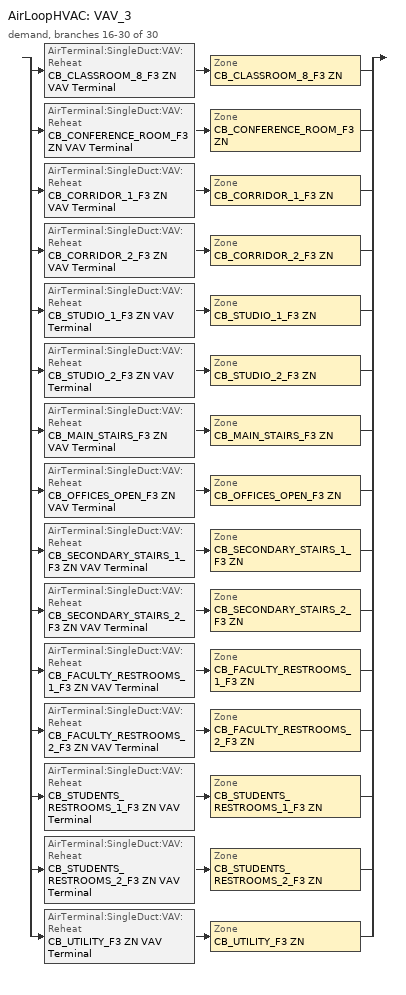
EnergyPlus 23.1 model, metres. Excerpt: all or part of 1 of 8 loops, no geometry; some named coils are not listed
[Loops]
AirLoopHVAC 'VAV_3'
 demand, branches 16-30 of 30: split
  | AirTerminal:SingleDuct:VAV:Reheat 'CB_CLASSROOM_8_F3 ZN VAV Terminal' > Zone 'CB_CLASSROOM_8_F3 ZN'
  | AirTerminal:SingleDuct:VAV:Reheat 'CB_CONFERENCE_ROOM_F3 ZN VAV Terminal' > Zone 'CB_CONFERENCE_ROOM_F3 ZN'
  | AirTerminal:SingleDuct:VAV:Reheat 'CB_CORRIDOR_1_F3 ZN VAV Terminal' > Zone 'CB_CORRIDOR_1_F3 ZN'
  | AirTerminal:SingleDuct:VAV:Reheat 'CB_CORRIDOR_2_F3 ZN VAV Terminal' > Zone 'CB_CORRIDOR_2_F3 ZN'
  | AirTerminal:SingleDuct:VAV:Reheat 'CB_STUDIO_1_F3 ZN VAV Terminal' > Zone 'CB_STUDIO_1_F3 ZN'
  | AirTerminal:SingleDuct:VAV:Reheat 'CB_STUDIO_2_F3 ZN VAV Terminal' > Zone 'CB_STUDIO_2_F3 ZN'
  | AirTerminal:SingleDuct:VAV:Reheat 'CB_MAIN_STAIRS_F3 ZN VAV Terminal' > Zone 'CB_MAIN_STAIRS_F3 ZN'
  | AirTerminal:SingleDuct:VAV:Reheat 'CB_OFFICES_OPEN_F3 ZN VAV Terminal' > Zone 'CB_OFFICES_OPEN_F3 ZN'
  | AirTerminal:SingleDuct:VAV:Reheat 'CB_SECONDARY_STAIRS_1_F3 ZN VAV Terminal' > Zone 'CB_SECONDARY_STAIRS_1_F3 ZN'
  | AirTerminal:SingleDuct:VAV:Reheat 'CB_SECONDARY_STAIRS_2_F3 ZN VAV Terminal' > Zone 'CB_SECONDARY_STAIRS_2_F3 ZN'
  | AirTerminal:SingleDuct:VAV:Reheat 'CB_FACULTY_RESTROOMS_1_F3 ZN VAV Terminal' > Zone 'CB_FACULTY_RESTROOMS_1_F3 ZN'
  | AirTerminal:SingleDuct:VAV:Reheat 'CB_FACULTY_RESTROOMS_2_F3 ZN VAV Terminal' > Zone 'CB_FACULTY_RESTROOMS_2_F3 ZN'
  | AirTerminal:SingleDuct:VAV:Reheat 'CB_STUDENTS_RESTROOMS_1_F3 ZN VAV Terminal' > Zone 'CB_STUDENTS_RESTROOMS_1_F3 ZN'
  | AirTerminal:SingleDuct:VAV:Reheat 'CB_STUDENTS_RESTROOMS_2_F3 ZN VAV Terminal' > Zone 'CB_STUDENTS_RESTROOMS_2_F3 ZN'
  | AirTerminal:SingleDuct:VAV:Reheat 'CB_UTILITY_F3 ZN VAV Terminal' > Zone 'CB_UTILITY_F3 ZN'
[ZoneControl:Thermostat] Temperature Difference Between Cutout And Setpoint {deltaC}=0
Name | Zone or ZoneList | Control Type Schedule | Control 1
CB_CLASSROOM_8_F3 ZN Thermostat | CB_CLASSROOM_8_F3 ZN | CB_CLASSROOM_8_F3 ZN Thermostat Schedule | College - Classroom Thermostat 22
CB_CONFERENCE_ROOM_F3 ZN Thermostat | CB_CONFERENCE_ROOM_F3 ZN | CB_CONFERENCE_ROOM_F3 ZN Thermostat Schedule | College - Conference Thermostat 3
CB_CORRIDOR_1_F3 ZN Thermostat | CB_CORRIDOR_1_F3 ZN | CB_CORRIDOR_1_F3 ZN Thermostat Schedule | College - Corridor Thermostat 1
CB_CORRIDOR_2_F3 ZN Thermostat | CB_CORRIDOR_2_F3 ZN | CB_CORRIDOR_2_F3 ZN Thermostat Schedule | College - Corridor Thermostat 2
CB_FACULTY_RESTROOMS_1_F3 ZN Thermostat | CB_FACULTY_RESTROOMS_1_F3 ZN | CB_FACULTY_RESTROOMS_1_F3 ZN Thermostat Schedule | College - Restroom Thermostat 2
CB_FACULTY_RESTROOMS_2_F3 ZN Thermostat | CB_FACULTY_RESTROOMS_2_F3 ZN | CB_FACULTY_RESTROOMS_2_F3 ZN Thermostat Schedule | College - Restroom Thermostat 5
CB_MAIN_STAIRS_F3 ZN Thermostat | CB_MAIN_STAIRS_F3 ZN | CB_MAIN_STAIRS_F3 ZN Thermostat Schedule | College - Stairs Thermostat 3
CB_OFFICES_OPEN_F3 ZN Thermostat | CB_OFFICES_OPEN_F3 ZN | CB_OFFICES_OPEN_F3 ZN Thermostat Schedule | College - Office Thermostat 35
CB_SECONDARY_STAIRS_1_F3 ZN Thermostat | CB_SECONDARY_STAIRS_1_F3 ZN | CB_SECONDARY_STAIRS_1_F3 ZN Thermostat Schedule | College - Stairs Thermostat 7
CB_SECONDARY_STAIRS_2_F3 ZN Thermostat | CB_SECONDARY_STAIRS_2_F3 ZN | CB_SECONDARY_STAIRS_2_F3 ZN Thermostat Schedule | College - Stairs Thermostat 11
CB_STUDENTS_RESTROOMS_1_F3 ZN Thermostat | CB_STUDENTS_RESTROOMS_1_F3 ZN | CB_STUDENTS_RESTROOMS_1_F3 ZN Thermostat Schedule | College - Restroom Thermostat 11
CB_STUDENTS_RESTROOMS_2_F3 ZN Thermostat | CB_STUDENTS_RESTROOMS_2_F3 ZN | CB_STUDENTS_RESTROOMS_2_F3 ZN Thermostat Schedule | College - Restroom Thermostat 15
CB_STUDIO_1_F3 ZN Thermostat | CB_STUDIO_1_F3 ZN | CB_STUDIO_1_F3 ZN Thermostat Schedule | College - Art Classroom Thermostat 2
CB_STUDIO_2_F3 ZN Thermostat | CB_STUDIO_2_F3 ZN | CB_STUDIO_2_F3 ZN Thermostat Schedule | College - Art Classroom Thermostat 4
CB_UTILITY_F3 ZN Thermostat | CB_UTILITY_F3 ZN | CB_UTILITY_F3 ZN Thermostat Schedule | College - Utility Thermostat 3
[ThermostatSetpoint:DualSetpoint]
Name | Heating Setpoint Temperature Schedule | Cooling Setpoint Temperature Schedule
College - Classroom Thermostat 22; College - Corridor Thermostat 1; College - Corridor Thermostat 2; College - Stairs Thermostat 3; College - Stairs Thermostat 7; College - Stairs Thermostat 11; College - Art Classroom Thermostat 2; College - Art Classroom Thermostat 4 | College HTGSETP_SCH | College CLGSETP_SCH
College - Conference Thermostat 3; College - Office Thermostat 35 | College HTGSETP_SCH - occupant standby mode | College CLGSETP_SCH - occupant standby mode
College - Restroom Thermostat 2; College - Restroom Thermostat 5; College - Restroom Thermostat 11; College - Restroom Thermostat 15; College - Utility Thermostat 3 | College HTGSETP_SCH_SETBACK | College CLGSETP_SCH_SETUP
[AirTerminal:SingleDuct:VAV:Reheat] Availability Schedule=Always On Discrete; Maximum Air Flow Rate {m3/s}=Autosize; Fixed Minimum Air Flow Rate {m3/s}=0; Maximum Hot Water or Steam Flow Rate {m3/s}=Autosize; Minimum Hot Water or Steam Flow Rate {m3/s}=0; Convergence Tolerance=0.001; Damper Heating Action=ReverseWithLimits; Maximum Flow per Zone Floor Area During Reheat {m3/s-m2}=Autocalculate; Maximum Flow Fraction During Reheat=0.5; Maximum Reheat Air Temperature {C}=40
Name | Zone Minimum Air Flow Input Method | Constant Minimum Air Flow Fraction | Reheat Coil | Minimum Air Flow Fraction Schedule
CB_CLASSROOM_8_F3 ZN VAV Terminal | Constant | 0.01 | CB_CLASSROOM_8_F3 ZN Reheat Coil
CB_CONFERENCE_ROOM_F3 ZN VAV Terminal | Scheduled | 0 | CB_CONFERENCE_ROOM_F3 ZN Reheat Coil | CB_CONFERENCE_ROOM_F3 ZN VAV Terminal - MDP - adjusted
CB_CORRIDOR_1_F3 ZN VAV Terminal | Constant | 0.08 | CB_CORRIDOR_1_F3 ZN Reheat Coil
CB_CORRIDOR_2_F3 ZN VAV Terminal | Constant | 0.135 | CB_CORRIDOR_2_F3 ZN Reheat Coil
CB_FACULTY_RESTROOMS_1_F3 ZN VAV Terminal | Constant | 0.01 | CB_FACULTY_RESTROOMS_1_F3 ZN Reheat Coil
CB_FACULTY_RESTROOMS_2_F3 ZN VAV Terminal | Constant | 0.01 | CB_FACULTY_RESTROOMS_2_F3 ZN Reheat Coil
CB_MAIN_STAIRS_F3 ZN VAV Terminal | Constant | 0.073 | CB_MAIN_STAIRS_F3 ZN Reheat Coil
CB_OFFICES_OPEN_F3 ZN VAV Terminal | Scheduled | 0 | CB_OFFICES_OPEN_F3 ZN Reheat Coil | CB_OFFICES_OPEN_F3 ZN VAV Terminal - MDP - adjusted
CB_SECONDARY_STAIRS_1_F3 ZN VAV Terminal | Constant | 0.037 | CB_SECONDARY_STAIRS_1_F3 ZN Reheat Coil
CB_SECONDARY_STAIRS_2_F3 ZN VAV Terminal | Constant | 0.042 | CB_SECONDARY_STAIRS_2_F3 ZN Reheat Coil
CB_STUDENTS_RESTROOMS_1_F3 ZN VAV Terminal | Constant | 0.01 | CB_STUDENTS_RESTROOMS_1_F3 ZN Reheat Coil
CB_STUDENTS_RESTROOMS_2_F3 ZN VAV Terminal | Constant | 0.01 | CB_STUDENTS_RESTROOMS_2_F3 ZN Reheat Coil
CB_STUDIO_1_F3 ZN VAV Terminal | Constant | 0.01 | CB_STUDIO_1_F3 ZN Reheat Coil
CB_STUDIO_2_F3 ZN VAV Terminal | Constant | 0.01 | CB_STUDIO_2_F3 ZN Reheat Coil
CB_UTILITY_F3 ZN VAV Terminal | Constant | 0.089 | CB_UTILITY_F3 ZN Reheat Coil
[Zone equipment]
CB_CLASSROOM_8_F3 ZN: CB_CLASSROOM_8_F3 ZN VAV Terminal
CB_CONFERENCE_ROOM_F3 ZN: CB_CONFERENCE_ROOM_F3 ZN VAV Terminal
CB_CORRIDOR_1_F3 ZN: CB_CORRIDOR_1_F3 ZN VAV Terminal
CB_CORRIDOR_2_F3 ZN: CB_CORRIDOR_2_F3 ZN VAV Terminal
CB_FACULTY_RESTROOMS_1_F3 ZN: CB_FACULTY_RESTROOMS_1_F3 ZN VAV Terminal
CB_FACULTY_RESTROOMS_2_F3 ZN: CB_FACULTY_RESTROOMS_2_F3 ZN VAV Terminal
CB_MAIN_STAIRS_F3 ZN: CB_MAIN_STAIRS_F3 ZN VAV Terminal
CB_OFFICES_OPEN_F3 ZN: CB_OFFICES_OPEN_F3 ZN VAV Terminal
CB_SECONDARY_STAIRS_1_F3 ZN: CB_SECONDARY_STAIRS_1_F3 ZN VAV Terminal
CB_SECONDARY_STAIRS_2_F3 ZN: CB_SECONDARY_STAIRS_2_F3 ZN VAV Terminal
CB_STUDENTS_RESTROOMS_1_F3 ZN: CB_STUDENTS_RESTROOMS_1_F3 ZN VAV Terminal
CB_STUDENTS_RESTROOMS_2_F3 ZN: CB_STUDENTS_RESTROOMS_2_F3 ZN VAV Terminal
CB_STUDIO_1_F3 ZN: CB_STUDIO_1_F3 ZN VAV Terminal
CB_STUDIO_2_F3 ZN: CB_STUDIO_2_F3 ZN VAV Terminal
CB_UTILITY_F3 ZN: CB_UTILITY_F3 ZN VAV Terminal
[Sizing:Zone] Zone Cooling Design Supply Air Temperature Input Method=SupplyAirTemperature; Zone Cooling Design Supply Air Temperature {C}=12.7778; Zone Cooling Design Supply Air Temperature Difference {deltaC}=11.11; Zone Heating Design Supply Air Temperature Input Method=SupplyAirTemperature; Zone Heating Design Supply Air Temperature {C}=40; Zone Heating Design Supply Air Temperature Difference {deltaC}=11.11; Zone Cooling Design Supply Air Humidity Ratio {kgWater/kgDryAir}=0.0085; Zone Heating Design Supply Air Humidity Ratio {kgWater/kgDryAir}=0.008; Cooling Design Air Flow Method=DesignDayWithLimit; Cooling Design Air Flow Rate {m3/s}=0; Cooling Minimum Air Flow per Zone Floor Area {m3/s-m2}=0.000762; Cooling Minimum Air Flow {m3/s}=0; Cooling Minimum Air Flow Fraction=0; Heating Design Air Flow Method=DesignDay; Heating Design Air Flow Rate {m3/s}=0; Heating Maximum Air Flow per Zone Floor Area {m3/s-m2}=0.002032; Heating Maximum Air Flow {m3/s}=0.141576; Heating Maximum Air Flow Fraction=0.3; Account for Dedicated Outdoor Air System=No; Zone Load Sizing Method=Sensible Load Only No Latent Load; Zone Latent Cooling Design Supply Air Humidity Ratio Input Method=HumidityRatioDifference; Zone Cooling Design Supply Air Humidity Ratio Difference {kgWater/kgDryAir}=0.005; Zone Latent Heating Design Supply Air Humidity Ratio Input Method=HumidityRatioDifference; Zone Humidification Design Supply Air Humidity Ratio Difference {kgWater/kgDryAir}=0.005
Name | Design Specification Outdoor Air Object | Design Specification Zone Air Distribution Object
CB_CLASSROOM_8_F3 ZN | CB_CLASSROOM_8_F3 ZN DSOA Space List | CB_CLASSROOM_8_F3 ZN Design Spec Zone Air Dist
CB_CONFERENCE_ROOM_F3 ZN | CB_CONFERENCE_ROOM_F3 ZN DSOA Space List | CB_CONFERENCE_ROOM_F3 ZN Design Spec Zone Air Dist
CB_CORRIDOR_1_F3 ZN | CB_CORRIDOR_1_F3 ZN DSOA Space List | CB_CORRIDOR_1_F3 ZN Design Spec Zone Air Dist
CB_CORRIDOR_2_F3 ZN | CB_CORRIDOR_2_F3 ZN DSOA Space List | CB_CORRIDOR_2_F3 ZN Design Spec Zone Air Dist
CB_FACULTY_RESTROOMS_1_F3 ZN | CB_FACULTY_RESTROOMS_1_F3 ZN DSOA Space List | CB_FACULTY_RESTROOMS_1_F3 ZN Design Spec Zone Air Dist
CB_FACULTY_RESTROOMS_2_F3 ZN | CB_FACULTY_RESTROOMS_2_F3 ZN DSOA Space List | CB_FACULTY_RESTROOMS_2_F3 ZN Design Spec Zone Air Dist
CB_MAIN_STAIRS_F3 ZN | CB_MAIN_STAIRS_F3 ZN DSOA Space List | CB_MAIN_STAIRS_F3 ZN Design Spec Zone Air Dist
CB_OFFICES_OPEN_F3 ZN | CB_OFFICES_OPEN_F3 ZN DSOA Space List | CB_OFFICES_OPEN_F3 ZN Design Spec Zone Air Dist
CB_SECONDARY_STAIRS_1_F3 ZN | CB_SECONDARY_STAIRS_1_F3 ZN DSOA Space List | CB_SECONDARY_STAIRS_1_F3 ZN Design Spec Zone Air Dist
CB_SECONDARY_STAIRS_2_F3 ZN | CB_SECONDARY_STAIRS_2_F3 ZN DSOA Space List | CB_SECONDARY_STAIRS_2_F3 ZN Design Spec Zone Air Dist
CB_STUDENTS_RESTROOMS_1_F3 ZN | CB_STUDENTS_RESTROOMS_1_F3 ZN DSOA Space List | CB_STUDENTS_RESTROOMS_1_F3 ZN Design Spec Zone Air Dist
CB_STUDENTS_RESTROOMS_2_F3 ZN | CB_STUDENTS_RESTROOMS_2_F3 ZN DSOA Space List | CB_STUDENTS_RESTROOMS_2_F3 ZN Design Spec Zone Air Dist
CB_STUDIO_1_F3 ZN | CB_STUDIO_1_F3 ZN DSOA Space List | CB_STUDIO_1_F3 ZN Design Spec Zone Air Dist
CB_STUDIO_2_F3 ZN | CB_STUDIO_2_F3 ZN DSOA Space List | CB_STUDIO_2_F3 ZN Design Spec Zone Air Dist
CB_UTILITY_F3 ZN | CB_UTILITY_F3 ZN DSOA Space List | CB_UTILITY_F3 ZN Design Spec Zone Air Dist
[DesignSpecification:ZoneAirDistribution] Minimum Zone Ventilation Efficiency=0.6
CB_CLASSROOM_8_F3 ZN Design Spec Zone Air Dist; CB_CONFERENCE_ROOM_F3 ZN Design Spec Zone Air Dist; CB_CORRIDOR_1_F3 ZN Design Spec Zone Air Dist; CB_CORRIDOR_2_F3 ZN Design Spec Zone Air Dist; CB_FACULTY_RESTROOMS_1_F3 ZN Design Spec Zone Air Dist; CB_FACULTY_RESTROOMS_2_F3 ZN Design Spec Zone Air Dist; CB_MAIN_STAIRS_F3 ZN Design Spec Zone Air Dist; CB_OFFICES_OPEN_F3 ZN Design Spec Zone Air Dist; CB_SECONDARY_STAIRS_1_F3 ZN Design Spec Zone Air Dist; CB_SECONDARY_STAIRS_2_F3 ZN Design Spec Zone Air Dist; CB_STUDENTS_RESTROOMS_1_F3 ZN Design Spec Zone Air Dist; CB_STUDENTS_RESTROOMS_2_F3 ZN Design Spec Zone Air Dist; CB_STUDIO_1_F3 ZN Design Spec Zone Air Dist; CB_STUDIO_2_F3 ZN Design Spec Zone Air Dist; CB_UTILITY_F3 ZN Design Spec Zone Air Dist
[DesignSpecification:OutdoorAir] Outdoor Air Method=Sum; Outdoor Air Flow per Zone {m3/s}=0; Outdoor Air Flow Air Changes per Hour {1/hr}=0
Name | Outdoor Air Flow per Person {m3/s-person} | Outdoor Air Flow per Zone Floor Area {m3/s-m2}
College - Classroom Ventilation; College - Art Classroom Ventilation | 0 | 0
College - Conference Ventilation | 0.00330363 | 0
College - Corridor Ventilation; College - Stairs Ventilation; College - Utility Ventilation | 0 | 0.0001016
College - Office Ventilation | 0.00235974 | 0
College - Restroom Ventilation | 0.0353961 | 0
[DesignSpecification:OutdoorAir:SpaceList]
Name | Space Name 1 | Space Design Specification Outdoor Air Object Name 1
CB_CLASSROOM_8_F3 ZN DSOA Space List | CB_CLASSROOM_8_F3 | College - Classroom Ventilation
CB_CONFERENCE_ROOM_F3 ZN DSOA Space List | CB_CONFERENCE_ROOM_F3 | College - Conference Ventilation
CB_CORRIDOR_1_F3 ZN DSOA Space List | CB_CORRIDOR_1_F3 | College - Corridor Ventilation
CB_CORRIDOR_2_F3 ZN DSOA Space List | CB_CORRIDOR_2_F3 | College - Corridor Ventilation
CB_FACULTY_RESTROOMS_1_F3 ZN DSOA Space List | CB_FACULTY_RESTROOMS_1_F3 | College - Restroom Ventilation
CB_FACULTY_RESTROOMS_2_F3 ZN DSOA Space List | CB_FACULTY_RESTROOMS_2_F3 | College - Restroom Ventilation
CB_MAIN_STAIRS_F3 ZN DSOA Space List | CB_MAIN_STAIRS_F3 | College - Stairs Ventilation
CB_OFFICES_OPEN_F3 ZN DSOA Space List | CB_OFFICES_OPEN_F3 | College - Office Ventilation
CB_SECONDARY_STAIRS_1_F3 ZN DSOA Space List | CB_SECONDARY_STAIRS_1_F3 | College - Stairs Ventilation
CB_SECONDARY_STAIRS_2_F3 ZN DSOA Space List | CB_SECONDARY_STAIRS_2_F3 | College - Stairs Ventilation
CB_STUDENTS_RESTROOMS_1_F3 ZN DSOA Space List | CB_STUDENTS_RESTROOMS_1_F3 | College - Restroom Ventilation
CB_STUDENTS_RESTROOMS_2_F3 ZN DSOA Space List | CB_STUDENTS_RESTROOMS_2_F3 | College - Restroom Ventilation
CB_STUDIO_1_F3 ZN DSOA Space List | CB_STUDIO_1_F3 | College - Art Classroom Ventilation
CB_STUDIO_2_F3 ZN DSOA Space List | CB_STUDIO_2_F3 | College - Art Classroom Ventilation
CB_UTILITY_F3 ZN DSOA Space List | CB_UTILITY_F3 | College - Utility Ventilation
[Schedule:Day:Interval]
College HTGSETP_SCH Default|SmrDsn|Wknd|Hol Day; College HTGSETP_SCH Default; College HTGSETP_SCH Summer Design Day; College HTGSETP_SCH Summer Design Day 1; College HTGSETP_SCH_SETBACK Default|SmrDsn|Wknd|Hol Day; College HTGSETP_SCH_SETBACK Wkdy Day; College HTGSETP_SCH_SETBACK Default; College HTGSETP_SCH_SETBACK Summer Design Day: No, 24:00, 15.5556
College HTGSETP_SCH Wkdy Day: No, 06:00, 15.5556, 07:00, 17.7778, 08:00, 20, 21:00, 21.1111, 24:00, 15.5556
College HTGSETP_SCH Winter Design Day; College HTGSETP_SCH Winter Design Day 1; College HTGSETP_SCH_SETBACK Winter Design Day: No, 24:00, 21.1111
College CLGSETP_SCH Default|WntrDsn|Wknd|Hol Day; College CLGSETP_SCH Default; College CLGSETP_SCH Winter Design Day; College CLGSETP_SCH Winter Design Day 1: No, 18:00, 29.4444, 24:00, 29.4444
College CLGSETP_SCH Wkdy Day: No, 06:00, 29.4444, 07:00, 27.7778, 08:00, 25.5556, 21:00, 23.8889, 24:00, 29.4444
College CLGSETP_SCH Summer Design Day; College CLGSETP_SCH Summer Design Day 1; College CLGSETP_SCH_SETUP Summer Design Day: No, 24:00, 23.8889
College HTGSETP_SCH Default|SmrDsn|Wknd|Hol Day 1; College HTGSETP_SCH Default 1: No, 12:00, 15.5556, 13:00, 15, 24:00, 15.5556
College HTGSETP_SCH Wkdy Day 1: No, 06:00, 15.5556, 07:00, 17.7778, 08:00, 20, 12:00, 21.1111, 13:00, 20.5556, 21:00, 21.1111, 24:00, 15.5556
College CLGSETP_SCH Default|WntrDsn|Wknd|Hol Day 1; College CLGSETP_SCH Default 1: No, 12:00, 29.4444, 13:00, 30, 18:00, 29.4444, 24:00, 29.4444
College CLGSETP_SCH Wkdy Day 1: No, 06:00, 29.4444, 07:00, 27.7778, 08:00, 25.5556, 12:00, 23.8889, 13:00, 24.4444, 21:00, 23.8889, 24:00, 29.4444
CB_CONFERENCE_ROOM_F3 ZN VAV Terminal - MDP Default 1: No, 12:00, 0.619, 13:00, 0.1, 24:00, 0.619
College CLGSETP_SCH_SETUP Default|WntrDsn|Wknd|Hol Day; College CLGSETP_SCH_SETUP Wkdy Day; College CLGSETP_SCH_SETUP Default; College CLGSETP_SCH_SETUP Winter Design Day: No, 24:00, 29.4444
CB_OFFICES_OPEN_F3 ZN VAV Terminal - MDP Default 1: No, 12:00, 0.106, 13:00, 0.1, 24:00, 0.106
[Schedule:Week:Daily]
College HTGSETP_SCH Week Rule - Jan1-Dec31: College HTGSETP_SCH Default|SmrDsn|Wknd|Hol Day, College HTGSETP_SCH Wkdy Day, College HTGSETP_SCH Wkdy Day, College HTGSETP_SCH Wkdy Day, College HTGSETP_SCH Wkdy Day, College HTGSETP_SCH Wkdy Day, College HTGSETP_SCH Default|SmrDsn|Wknd|Hol Day, College HTGSETP_SCH Default, College HTGSETP_SCH Summer Design Day, College HTGSETP_SCH Winter Design Day, College HTGSETP_SCH Default, College HTGSETP_SCH Default
College CLGSETP_SCH Week Rule - Jan1-Dec31: College CLGSETP_SCH Default|WntrDsn|Wknd|Hol Day, College CLGSETP_SCH Wkdy Day, College CLGSETP_SCH Wkdy Day, College CLGSETP_SCH Wkdy Day, College CLGSETP_SCH Wkdy Day, College CLGSETP_SCH Wkdy Day, College CLGSETP_SCH Default|WntrDsn|Wknd|Hol Day, College CLGSETP_SCH Default, College CLGSETP_SCH Summer Design Day, College CLGSETP_SCH Winter Design Day, College CLGSETP_SCH Default, College CLGSETP_SCH Default
College HTGSETP_SCH - occupant standby mode Week Rule - Jan1-Dec31: College HTGSETP_SCH Default|SmrDsn|Wknd|Hol Day 1, College HTGSETP_SCH Wkdy Day 1, College HTGSETP_SCH Wkdy Day 1, College HTGSETP_SCH Wkdy Day 1, College HTGSETP_SCH Wkdy Day 1, College HTGSETP_SCH Wkdy Day 1, College HTGSETP_SCH Default|SmrDsn|Wknd|Hol Day 1, College HTGSETP_SCH Default 1, College HTGSETP_SCH Summer Design Day 1, College HTGSETP_SCH Winter Design Day 1, College HTGSETP_SCH Default 1, College HTGSETP_SCH Default 1
College CLGSETP_SCH - occupant standby mode Week Rule - Jan1-Dec31: College CLGSETP_SCH Default|WntrDsn|Wknd|Hol Day 1, College CLGSETP_SCH Wkdy Day 1, College CLGSETP_SCH Wkdy Day 1, College CLGSETP_SCH Wkdy Day 1, College CLGSETP_SCH Wkdy Day 1, College CLGSETP_SCH Wkdy Day 1, College CLGSETP_SCH Default|WntrDsn|Wknd|Hol Day 1, College CLGSETP_SCH Default 1, College CLGSETP_SCH Summer Design Day 1, College CLGSETP_SCH Winter Design Day 1, College CLGSETP_SCH Default 1, College CLGSETP_SCH Default 1
CB_CONFERENCE_ROOM_F3 ZN VAV Terminal - MDP - adjusted Week Rule - Jan1-Dec31: CB_CONFERENCE_ROOM_F3 ZN VAV Terminal - MDP Default 1, CB_CONFERENCE_ROOM_F3 ZN VAV Terminal - MDP Default 1, CB_CONFERENCE_ROOM_F3 ZN VAV Terminal - MDP Default 1, CB_CONFERENCE_ROOM_F3 ZN VAV Terminal - MDP Default 1, CB_CONFERENCE_ROOM_F3 ZN VAV Terminal - MDP Default 1, CB_CONFERENCE_ROOM_F3 ZN VAV Terminal - MDP Default 1, CB_CONFERENCE_ROOM_F3 ZN VAV Terminal - MDP Default 1, CB_CONFERENCE_ROOM_F3 ZN VAV Terminal - MDP Default 1, CB_CONFERENCE_ROOM_F3 ZN VAV Terminal - MDP Default 1, CB_CONFERENCE_ROOM_F3 ZN VAV Terminal - MDP Default 1, CB_CONFERENCE_ROOM_F3 ZN VAV Terminal - MDP Default 1, CB_CONFERENCE_ROOM_F3 ZN VAV Terminal - MDP Default 1
College HTGSETP_SCH_SETBACK Week Rule - Jan1-Dec31: College HTGSETP_SCH_SETBACK Default|SmrDsn|Wknd|Hol Day, College HTGSETP_SCH_SETBACK Wkdy Day, College HTGSETP_SCH_SETBACK Wkdy Day, College HTGSETP_SCH_SETBACK Wkdy Day, College HTGSETP_SCH_SETBACK Wkdy Day, College HTGSETP_SCH_SETBACK Wkdy Day, College HTGSETP_SCH_SETBACK Default|SmrDsn|Wknd|Hol Day, College HTGSETP_SCH_SETBACK Default, College HTGSETP_SCH_SETBACK Summer Design Day, College HTGSETP_SCH_SETBACK Winter Design Day, College HTGSETP_SCH_SETBACK Default, College HTGSETP_SCH_SETBACK Default
College CLGSETP_SCH_SETUP Week Rule - Jan1-Dec31: College CLGSETP_SCH_SETUP Default|WntrDsn|Wknd|Hol Day, College CLGSETP_SCH_SETUP Wkdy Day, College CLGSETP_SCH_SETUP Wkdy Day, College CLGSETP_SCH_SETUP Wkdy Day, College CLGSETP_SCH_SETUP Wkdy Day, College CLGSETP_SCH_SETUP Wkdy Day, College CLGSETP_SCH_SETUP Default|WntrDsn|Wknd|Hol Day, College CLGSETP_SCH_SETUP Default, College CLGSETP_SCH_SETUP Summer Design Day, College CLGSETP_SCH_SETUP Winter Design Day, College CLGSETP_SCH_SETUP Default, College CLGSETP_SCH_SETUP Default
CB_OFFICES_OPEN_F3 ZN VAV Terminal - MDP - adjusted Week Rule - Jan1-Dec31: CB_OFFICES_OPEN_F3 ZN VAV Terminal - MDP Default 1, CB_OFFICES_OPEN_F3 ZN VAV Terminal - MDP Default 1, CB_OFFICES_OPEN_F3 ZN VAV Terminal - MDP Default 1, CB_OFFICES_OPEN_F3 ZN VAV Terminal - MDP Default 1, CB_OFFICES_OPEN_F3 ZN VAV Terminal - MDP Default 1, CB_OFFICES_OPEN_F3 ZN VAV Terminal - MDP Default 1, CB_OFFICES_OPEN_F3 ZN VAV Terminal - MDP Default 1, CB_OFFICES_OPEN_F3 ZN VAV Terminal - MDP Default 1, CB_OFFICES_OPEN_F3 ZN VAV Terminal - MDP Default 1, CB_OFFICES_OPEN_F3 ZN VAV Terminal - MDP Default 1, CB_OFFICES_OPEN_F3 ZN VAV Terminal - MDP Default 1, CB_OFFICES_OPEN_F3 ZN VAV Terminal - MDP Default 1
[Schedule:Year]
College HTGSETP_SCH: College HTGSETP_SCH Week Rule - Jan1-Dec31, 1, 1, 12, 31
College CLGSETP_SCH: College CLGSETP_SCH Week Rule - Jan1-Dec31, 1, 1, 12, 31
College HTGSETP_SCH - occupant standby mode: College HTGSETP_SCH - occupant standby mode Week Rule - Jan1-Dec31, 1, 1, 12, 31
College CLGSETP_SCH - occupant standby mode: College CLGSETP_SCH - occupant standby mode Week Rule - Jan1-Dec31, 1, 1, 12, 31
CB_CONFERENCE_ROOM_F3 ZN VAV Terminal - MDP - adjusted: CB_CONFERENCE_ROOM_F3 ZN VAV Terminal - MDP - adjusted Week Rule - Jan1-Dec31, 1, 1, 12, 31
College HTGSETP_SCH_SETBACK: College HTGSETP_SCH_SETBACK Week Rule - Jan1-Dec31, 1, 1, 12, 31
College CLGSETP_SCH_SETUP: College CLGSETP_SCH_SETUP Week Rule - Jan1-Dec31, 1, 1, 12, 31
CB_OFFICES_OPEN_F3 ZN VAV Terminal - MDP - adjusted: CB_OFFICES_OPEN_F3 ZN VAV Terminal - MDP - adjusted Week Rule - Jan1-Dec31, 1, 1, 12, 31
[Schedule:Compact]
CB_CLASSROOM_8_F3 ZN Thermostat Schedule; CB_CONFERENCE_ROOM_F3 ZN Thermostat Schedule; CB_CORRIDOR_1_F3 ZN Thermostat Schedule; CB_CORRIDOR_2_F3 ZN Thermostat Schedule; CB_FACULTY_RESTROOMS_1_F3 ZN Thermostat Schedule; CB_FACULTY_RESTROOMS_2_F3 ZN Thermostat Schedule; CB_MAIN_STAIRS_F3 ZN Thermostat Schedule; CB_OFFICES_OPEN_F3 ZN Thermostat Schedule; CB_SECONDARY_STAIRS_1_F3 ZN Thermostat Schedule; CB_SECONDARY_STAIRS_2_F3 ZN Thermostat Schedule; CB_STUDENTS_RESTROOMS_1_F3 ZN Thermostat Schedule; CB_STUDENTS_RESTROOMS_2_F3 ZN Thermostat Schedule; CB_STUDIO_1_F3 ZN Thermostat Schedule; CB_STUDIO_2_F3 ZN Thermostat Schedule; CB_UTILITY_F3 ZN Thermostat Schedule: Through: 12/31, For: AllDays, Until: 24:00, 4
[Schedule:Constant]
Always On Discrete: Hourly Value=1
